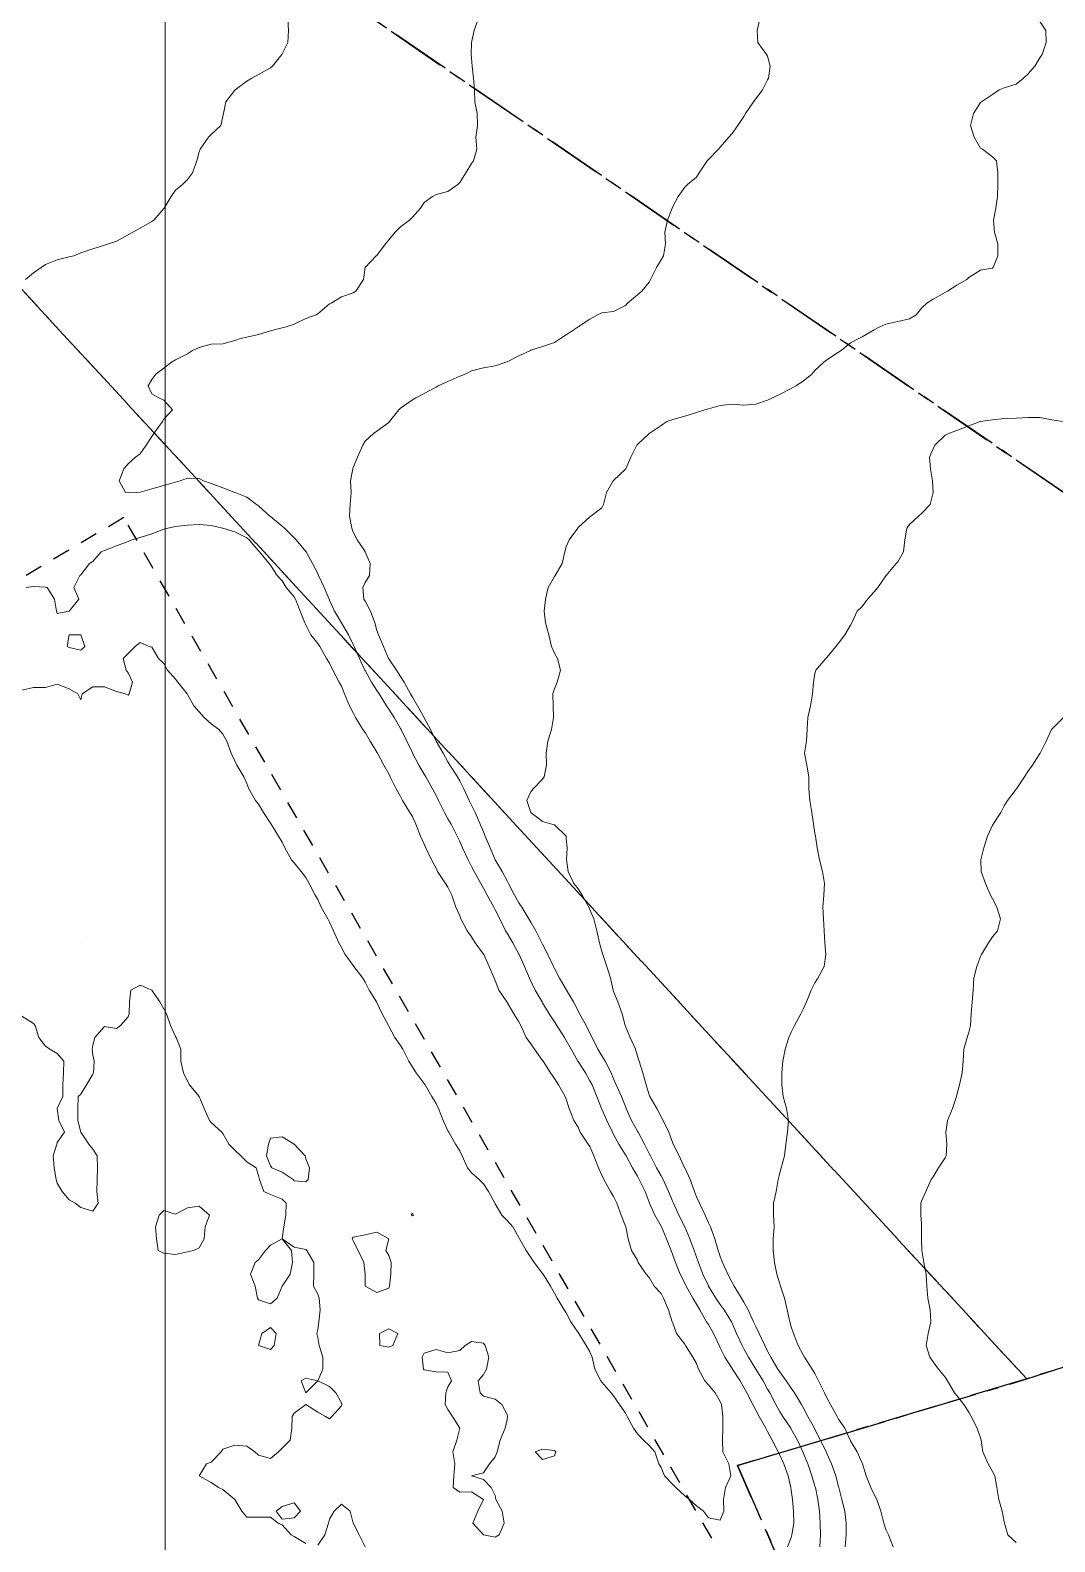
# Model space of a CAD drawing. Header units: centimetres. Extents: x 0 to 642158, y -847 to 649707.
# Drawn here: x 617461.1 to 617504.4, y 621303 to 621366.8 of the extents above; entities that cross this region are included whole.
import ezdxf

# ---------------------------------------------------------------- set-up
doc = ezdxf.new("R2010")
doc.units = ezdxf.units.CM
doc.header["$MEASUREMENT"] = 0
doc.linetypes.add('CENTERX2', pattern=[4, 2.5, -0.5, 0.5, -0.5])
doc.linetypes.add('JIS_02_0.7', pattern=[1.35, 0.75, -0.6])
for name, color, linetype, lineweight in [('MEV_grille', 254, 'Continuous', 9), ('WAL_parcellaire agricole', 7, 'JIS_02_0.7', 25), ('WAL_topographie 0.5', 253, 'Continuous', 20)]:
    doc.layers.add(name, color=color, linetype=linetype, lineweight=lineweight)
doc.layers.add('SPW_parcellaire cadastral', color=7, linetype='CENTERX2', lineweight=25, true_color=0xff0542)

# ---------------------------------------------------------------- blocks, each defined once
blk = doc.blocks.new('*U112')
at = {"layer": 'MEV_grille', "transparency": 33554687}
blk.add_lwpolyline([(0, 1825.476), (0, -1825.476)], dxfattribs=at)
blk = doc.blocks.new('*U113')
at = {"layer": 'MEV_grille', "color": 0, "linetype": 'ByBlock', "lineweight": -2, "transparency": 16777216}
blk.add_blockref('*U112', (2100, 0), dxfattribs=at)

msp = doc.modelspace()

# ---------------------------------------------------------------- linework, layer by layer
at = {"layer": 'SPW_parcellaire cadastral'}
for points in [[(617400.462, 621418.735), (617391.02, 621426.366), (617388.172, 621428.262), (617374.762, 621437.189), (617369.563, 621440.651), (617364.802, 621443.929), (617359.718, 621447.446), (617352.634, 621452.361), (617348.8, 621455.044), (617345.183, 621457.594), (617341.383, 621460.26), (617337.216, 621463.193), (617349.494, 621472.884), (617407.131, 621518.652), (617415.374, 621525.368), (617420.293, 621521.959), (617423.462, 621519.763), (617426.503, 621517.656), (617429.077, 621521.494), (617454.636, 621502.88), (617653.06, 621358.485), (617541.325, 621322.196), (617400.462, 621418.735)], [(617400.462, 621418.735), (617541.325, 621322.196), (617503.194, 621309.834), (617451.656, 621365.687), (617400.462, 621418.735)], [(617451.656, 621365.687), (617503.194, 621309.834), (617490.982, 621306.173), (617493.171, 621301.183), (617448.942, 621281.775), (617445.161, 621286.519), (617442.033, 621290.439), (617439.344, 621293.818), (617404.402, 621337.638), (617451.656, 621365.687)], [(617541.325, 621322.196), (617653.06, 621358.485), (617500.634, 621286.546), (617480.305, 621276.783), (617455.289, 621264.671), (617450.637, 621277.924), (617448.942, 621281.775), (617493.171, 621301.183), (617490.982, 621306.173), (617503.194, 621309.834), (617541.325, 621322.196)]]:
    msp.add_lwpolyline(points, dxfattribs=at)
at = {"layer": 'WAL_parcellaire agricole'}
msp.add_lwpolyline([(617672.807, 621373.966), (617621.685, 621350.585), (617481.818, 621292.611), (617467.695, 621283.943), (617462.445, 621283.067), (617459.945, 621280.192), (617452.696, 621276.191), (617454.02, 621281.341), (617490.567, 621301.945), (617465.062, 621346.192), (617437.564, 621329.939), (617424.066, 621321.687), (617416.064, 621335.186), (617430.563, 621342.188), (617426.062, 621350.687), (617423.146, 621349.103), (617385.805, 621409.599)], dxfattribs=at)
at = {"layer": 'WAL_topographie 0.5'}
for points in [[(617471.984, 621367.25), (617472.018, 621366.75), (617471.989, 621366.25), (617471.75, 621365.772), (617471.734, 621365.75), (617471.335, 621365.25), (617471.25, 621365.175), (617470.75, 621364.899), (617470.475, 621364.75), (617470.25, 621364.621), (617469.769, 621364.25), (617469.75, 621364.231), (617469.368, 621363.75), (617469.274, 621363.25), (617469.25, 621363.125), (617469.153, 621362.75), (617468.75, 621362.371), (617468.642, 621362.25), (617468.288, 621361.75), (617468.25, 621361.635), (617468.141, 621361.25), (617467.955, 621360.75), (617467.75, 621360.464), (617467.536, 621360.25), (617467.25, 621360.021), (617467.064, 621359.75), (617466.761, 621359.25), (617466.75, 621359.236), (617466.323, 621358.75), (617466.25, 621358.692), (617465.75, 621358.414), (617465.438, 621358.25), (617465.25, 621358.128), (617464.75, 621357.863), (617464.417, 621357.75), (617464.25, 621357.695), (617463.75, 621357.541), (617463.25, 621357.366), (617462.955, 621357.25), (617462.75, 621357.196), (617462.25, 621357.071), (617461.75, 621356.881), (617461.568, 621356.75), (617461.25, 621356.52), (617460.906, 621356.25)], [(617480.021, 621367.25), (617479.853, 621366.75), (617479.75, 621366.25), (617479.75, 621366.249), (617479.738, 621365.75), (617479.75, 621365.583), (617479.774, 621365.25), (617479.837, 621364.75), (617479.872, 621364.25), (617479.893, 621363.75), (617479.987, 621363.25), (617479.993, 621362.75), (617479.926, 621362.25), (617479.97, 621361.75), (617479.833, 621361.25), (617479.75, 621361.141), (617479.513, 621360.75), (617479.25, 621360.333), (617479.163, 621360.25), (617478.75, 621359.953), (617478.25, 621359.836), (617478.092, 621359.75), (617477.75, 621359.49), (617477.596, 621359.25), (617477.25, 621358.875), (617477.125, 621358.75), (617476.75, 621358.474), (617476.516, 621358.25), (617476.25, 621357.921), (617476.109, 621357.75), (617475.75, 621357.265), (617475.726, 621357.25), (617475.25, 621356.75), (617475.25, 621356.75), (617475.19, 621356.25), (617474.859, 621355.75), (617474.75, 621355.676), (617474.25, 621355.516), (617473.825, 621355.25), (617473.75, 621355.213), (617473.25, 621354.794), (617473.185, 621354.75), (617472.75, 621354.596), (617472.25, 621354.366), (617471.923, 621354.25), (617471.75, 621354.208), (617471.25, 621354.082), (617470.75, 621353.919), (617470.25, 621353.806), (617469.988, 621353.75), (617469.75, 621353.675), (617469.25, 621353.529), (617468.75, 621353.51), (617468.25, 621353.375), (617467.968, 621353.25), (617467.75, 621353.106), (617467.25, 621352.857), (617467.074, 621352.75), (617466.75, 621352.505), (617466.412, 621352.25), (617466.25, 621352.028), (617466.087, 621351.75), (617466.25, 621351.424), (617466.536, 621351.25), (617466.75, 621351.146), (617467.121, 621350.75), (617466.75, 621350.354), (617466.696, 621350.25), (617466.333, 621349.75), (617466.25, 621349.617), (617466.011, 621349.25), (617465.75, 621348.89), (617465.556, 621348.75), (617465.25, 621348.461), (617465.055, 621348.25), (617464.868, 621347.75), (617465.139, 621347.25), (617465.25, 621347.235), (617465.583, 621347.25), (617465.75, 621347.261), (617466.25, 621347.409), (617466.75, 621347.545), (617467.25, 621347.692), (617467.436, 621347.75), (617467.75, 621347.863), (617468.25, 621347.839), (617468.42, 621347.75), (617468.75, 621347.639), (617469.25, 621347.444), (617469.75, 621347.256), (617469.762, 621347.25), (617470.25, 621347.062), (617470.666, 621346.75), (617470.75, 621346.691), (617471.233, 621346.25), (617471.25, 621346.236), (617471.75, 621345.836), (617471.844, 621345.75), (617472.25, 621345.344), (617472.34, 621345.25), (617472.75, 621344.764), (617472.76, 621344.75), (617473.03, 621344.25), (617473.25, 621343.831), (617473.289, 621343.75), (617473.524, 621343.25), (617473.731, 621342.75), (617473.75, 621342.709), (617473.966, 621342.25), (617474.25, 621341.758), (617474.255, 621341.75), (617474.555, 621341.25), (617474.75, 621340.836), (617474.786, 621340.75), (617475.009, 621340.25), (617475.244, 621339.75), (617475.25, 621339.739), (617475.528, 621339.25), (617475.75, 621338.894), (617475.844, 621338.75), (617476.152, 621338.25), (617476.25, 621338.105), (617476.474, 621337.75), (617476.75, 621337.288), (617476.77, 621337.25), (617477.017, 621336.75), (617477.25, 621336.263), (617477.256, 621336.25), (617477.524, 621335.75), (617477.75, 621335.37), (617477.822, 621335.25), (617478.102, 621334.75), (617478.25, 621334.46), (617478.354, 621334.25), (617478.602, 621333.75), (617478.75, 621333.482), (617478.882, 621333.25), (617479.141, 621332.75), (617479.25, 621332.519), (617479.367, 621332.25), (617479.602, 621331.75), (617479.75, 621331.472), (617479.865, 621331.25), (617480.145, 621330.75), (617480.25, 621330.555), (617480.41, 621330.25), (617480.694, 621329.75), (617480.75, 621329.641), (617480.946, 621329.25), (617481.187, 621328.75), (617481.25, 621328.649), (617481.488, 621328.25), (617481.75, 621327.759), (617481.755, 621327.75), (617481.981, 621327.25), (617482.189, 621326.75), (617482.25, 621326.627), (617482.43, 621326.25), (617482.725, 621325.75), (617482.75, 621325.708), (617483.03, 621325.25), (617483.25, 621324.908), (617483.347, 621324.75), (617483.675, 621324.25), (617483.75, 621324.127), (617483.953, 621323.75), (617484.242, 621323.25), (617484.25, 621323.238), (617484.555, 621322.75), (617484.75, 621322.413), (617484.836, 621322.25), (617485.045, 621321.75), (617485.24, 621321.25), (617485.25, 621321.228), (617485.46, 621320.75), (617485.7, 621320.25), (617485.75, 621320.154), (617485.969, 621319.75), (617486.25, 621319.295), (617486.276, 621319.25), (617486.545, 621318.75), (617486.75, 621318.4), (617486.829, 621318.25), (617487.076, 621317.75), (617487.25, 621317.293), (617487.266, 621317.25), (617487.494, 621316.75), (617487.75, 621316.283), (617487.767, 621316.25), (617487.98, 621315.75), (617488.172, 621315.25), (617488.25, 621315.055), (617488.365, 621314.75), (617488.561, 621314.25), (617488.75, 621313.875), (617488.81, 621313.75), (617489.099, 621313.25), (617489.25, 621312.993), (617489.392, 621312.75), (617489.674, 621312.25), (617489.75, 621312.128), (617489.963, 621311.75), (617490.2, 621311.25), (617490.25, 621311.144), (617490.444, 621310.75), (617490.75, 621310.272), (617490.764, 621310.25), (617491.089, 621309.75), (617491.25, 621309.476), (617491.374, 621309.25), (617491.624, 621308.75), (617491.75, 621308.514), (617491.89, 621308.25), (617492.174, 621307.75), (617492.25, 621307.614), (617492.448, 621307.25), (617492.693, 621306.75), (617492.75, 621306.644), (617492.931, 621306.25), (617493.121, 621305.75), (617493.235, 621305.25), (617493.25, 621305.141), (617493.3, 621304.75), (617493.344, 621304.25), (617493.36, 621303.75), (617493.281, 621303.25), (617493.25, 621303.144), (617493.097, 621302.75)], [(617491.921, 621367.25), (617491.81, 621366.75), (617491.845, 621366.25), (617492.208, 621365.75), (617492.25, 621365.667), (617492.364, 621365.25), (617492.291, 621364.75), (617492.25, 621364.67), (617492.036, 621364.25), (617491.75, 621363.872), (617491.656, 621363.75), (617491.319, 621363.25), (617491.25, 621363.125), (617490.994, 621362.75), (617490.75, 621362.405), (617490.621, 621362.25), (617490.25, 621361.831), (617490.179, 621361.75), (617489.75, 621361.309), (617489.704, 621361.25), (617489.356, 621360.75), (617489.25, 621360.566), (617488.875, 621360.25), (617488.75, 621360.139), (617488.481, 621359.75), (617488.25, 621359.321), (617488.223, 621359.25), (617488.03, 621358.75), (617487.917, 621358.25), (617487.941, 621357.75), (617487.859, 621357.25), (617487.75, 621357.071), (617487.566, 621356.75), (617487.313, 621356.25), (617487.25, 621356.135), (617486.938, 621355.75), (617486.75, 621355.597), (617486.34, 621355.25), (617486.25, 621355.154), (617485.75, 621354.888), (617485.25, 621354.833), (617485.073, 621354.75), (617484.75, 621354.568), (617484.25, 621354.25), (617484.25, 621354.25), (617483.75, 621353.908), (617483.511, 621353.75), (617483.25, 621353.591), (617482.75, 621353.422), (617482.25, 621353.258), (617482.234, 621353.25), (617481.75, 621353.018), (617481.25, 621352.77), (617481.2, 621352.75), (617480.75, 621352.596), (617480.25, 621352.511), (617479.75, 621352.387), (617479.472, 621352.25), (617479.25, 621352.16), (617478.75, 621351.933), (617478.339, 621351.75), (617478.25, 621351.705), (617477.75, 621351.436), (617477.392, 621351.25), (617477.25, 621351.166), (617476.75, 621350.816), (617476.681, 621350.75), (617476.285, 621350.25), (617476.25, 621350.204), (617475.75, 621349.842), (617475.609, 621349.75), (617475.25, 621349.424), (617475.155, 621349.25), (617474.936, 621348.75), (617474.75, 621348.302), (617474.73, 621348.25), (617474.638, 621347.75), (617474.658, 621347.25), (617474.626, 621346.75), (617474.599, 621346.25), (617474.692, 621345.75), (617474.75, 621345.576), (617474.913, 621345.25), (617475.25, 621344.766), (617475.256, 621344.75), (617475.466, 621344.25), (617475.44, 621343.75), (617475.25, 621343.456), (617475.159, 621343.25), (617475.201, 621342.75), (617475.25, 621342.664), (617475.478, 621342.25), (617475.661, 621341.75), (617475.75, 621341.424), (617475.824, 621341.25), (617476.035, 621340.75), (617476.239, 621340.25), (617476.25, 621340.232), (617476.576, 621339.75), (617476.75, 621339.489), (617476.907, 621339.25), (617477.176, 621338.75), (617477.25, 621338.62), (617477.47, 621338.25), (617477.744, 621337.75), (617477.75, 621337.738), (617478.017, 621337.25), (617478.25, 621336.754), (617478.252, 621336.75), (617478.543, 621336.25), (617478.75, 621335.886), (617478.831, 621335.75), (617479.161, 621335.25), (617479.25, 621335.083), (617479.416, 621334.75), (617479.648, 621334.25), (617479.75, 621334.06), (617479.9, 621333.75), (617480.116, 621333.25), (617480.25, 621332.923), (617480.328, 621332.75), (617480.537, 621332.25), (617480.747, 621331.75), (617480.75, 621331.745), (617481.047, 621331.25), (617481.25, 621330.859), (617481.305, 621330.75), (617481.565, 621330.25), (617481.75, 621329.937), (617481.868, 621329.75), (617482.166, 621329.25), (617482.25, 621329.109), (617482.465, 621328.75), (617482.719, 621328.25), (617482.75, 621328.188), (617482.973, 621327.75), (617483.207, 621327.25), (617483.25, 621327.155), (617483.462, 621326.75), (617483.75, 621326.267), (617483.761, 621326.25), (617484.054, 621325.75), (617484.25, 621325.371), (617484.309, 621325.25), (617484.584, 621324.75), (617484.75, 621324.43), (617484.837, 621324.25), (617485.083, 621323.75), (617485.25, 621323.48), (617485.388, 621323.25), (617485.64, 621322.75), (617485.75, 621322.5), (617485.858, 621322.25), (617486.078, 621321.75), (617486.25, 621321.331), (617486.284, 621321.25), (617486.506, 621320.75), (617486.75, 621320.3), (617486.78, 621320.25), (617487.055, 621319.75), (617487.25, 621319.353), (617487.301, 621319.25), (617487.561, 621318.75), (617487.75, 621318.405), (617487.839, 621318.25), (617488.073, 621317.75), (617488.25, 621317.308), (617488.273, 621317.25), (617488.507, 621316.75), (617488.75, 621316.257), (617488.754, 621316.25), (617488.97, 621315.75), (617489.15, 621315.25), (617489.25, 621314.968), (617489.327, 621314.75), (617489.521, 621314.25), (617489.75, 621313.77), (617489.76, 621313.75), (617490.068, 621313.25), (617490.25, 621312.982), (617490.42, 621312.75), (617490.722, 621312.25), (617490.75, 621312.191), (617490.943, 621311.75), (617491.172, 621311.25), (617491.25, 621311.11), (617491.445, 621310.75), (617491.75, 621310.25), (617491.75, 621310.25), (617492.06, 621309.75), (617492.25, 621309.409), (617492.343, 621309.25), (617492.593, 621308.75), (617492.75, 621308.478), (617492.891, 621308.25), (617493.232, 621307.75), (617493.25, 621307.718), (617493.511, 621307.25), (617493.736, 621306.75), (617493.75, 621306.719), (617493.949, 621306.25), (617494.121, 621305.75), (617494.25, 621305.313), (617494.269, 621305.25), (617494.379, 621304.75), (617494.44, 621304.25), (617494.479, 621303.75), (617494.484, 621303.25), (617494.458, 621302.75)], [(617503.75, 621367.139), (617504, 621366.75), (617504.013, 621366.25), (617503.842, 621365.75), (617503.75, 621365.607), (617503.539, 621365.25), (617503.25, 621364.907), (617503.057, 621364.75), (617502.75, 621364.485), (617502.25, 621364.331), (617502.036, 621364.25), (617501.75, 621364.06), (617501.286, 621363.75), (617501.25, 621363.717), (617500.952, 621363.25), (617500.818, 621362.75), (617500.977, 621362.25), (617501.25, 621361.788), (617501.333, 621361.75), (617501.75, 621361.417), (617501.917, 621361.25), (617501.972, 621360.75), (617501.969, 621360.25), (617501.967, 621359.75), (617501.895, 621359.25), (617501.792, 621358.75), (617501.833, 621358.25), (617501.97, 621357.75), (617501.97, 621357.25), (617501.777, 621356.75), (617501.75, 621356.717), (617501.25, 621356.643), (617500.75, 621356.324), (617500.67, 621356.25), (617500.25, 621356), (617499.846, 621355.75), (617499.75, 621355.693), (617499.25, 621355.421), (617498.979, 621355.25), (617498.75, 621355.03), (617498.531, 621354.75), (617498.25, 621354.589), (617497.75, 621354.474), (617497.25, 621354.36), (617496.988, 621354.25), (617496.75, 621354.118), (617496.25, 621353.83), (617496.102, 621353.75), (617495.75, 621353.574), (617495.352, 621353.25), (617495.25, 621353.176), (617494.75, 621352.852), (617494.633, 621352.75), (617494.25, 621352.41), (617494.115, 621352.25), (617493.75, 621351.947), (617493.444, 621351.75), (617493.25, 621351.646), (617492.75, 621351.385), (617492.463, 621351.25), (617492.25, 621351.157), (617491.75, 621350.986), (617491.25, 621350.947), (617490.75, 621350.984), (617490.25, 621350.927), (617489.75, 621350.792), (617489.607, 621350.75), (617489.25, 621350.635), (617488.75, 621350.48), (617488.25, 621350.342), (617487.994, 621350.25), (617487.75, 621350.083), (617487.25, 621349.75), (617487.25, 621349.75), (617486.75, 621349.279), (617486.725, 621349.25), (617486.469, 621348.75), (617486.261, 621348.25), (617486.25, 621348.235), (617485.75, 621347.767), (617485.736, 621347.75), (617485.453, 621347.25), (617485.319, 621346.75), (617485.25, 621346.603), (617484.788, 621346.25), (617484.75, 621346.228), (617484.25, 621345.773), (617484.233, 621345.75), (617483.868, 621345.25), (617483.75, 621344.964), (617483.691, 621344.75), (617483.576, 621344.25), (617483.279, 621343.75), (617483.25, 621343.702), (617482.986, 621343.25), (617482.875, 621342.75), (617482.811, 621342.25), (617482.875, 621341.75), (617483.006, 621341.25), (617483.125, 621340.75), (617483.25, 621340.475), (617483.375, 621340.25), (617483.506, 621339.75), (617483.36, 621339.25), (617483.25, 621338.969), (617483.186, 621338.75), (617483.198, 621338.25), (617483.215, 621337.75), (617483.121, 621337.25), (617482.971, 621336.75), (617482.893, 621336.25), (617482.913, 621335.75), (617482.82, 621335.25), (617482.75, 621335.146), (617482.354, 621334.75), (617482.25, 621334.614), (617482.083, 621334.25), (617482.25, 621333.75), (617482.25, 621333.75), (617482.75, 621333.366), (617483.135, 621333.25), (617483.25, 621333.218), (617483.739, 621332.75), (617483.75, 621332.65), (617483.78, 621332.25), (617483.764, 621331.75), (617483.824, 621331.25), (617484.064, 621330.75), (617484.25, 621330.518), (617484.422, 621330.25), (617484.7, 621329.75), (617484.75, 621329.644), (617484.917, 621329.25), (617485.036, 621328.75), (617485.157, 621328.25), (617485.25, 621327.882), (617485.289, 621327.75), (617485.465, 621327.25), (617485.61, 621326.75), (617485.732, 621326.25), (617485.75, 621326.189), (617485.927, 621325.75), (617486.114, 621325.25), (617486.239, 621324.75), (617486.25, 621324.707), (617486.45, 621324.25), (617486.667, 621323.75), (617486.75, 621323.464), (617486.827, 621323.25), (617486.984, 621322.75), (617487.118, 621322.25), (617487.25, 621321.821), (617487.284, 621321.75), (617487.575, 621321.25), (617487.75, 621320.905), (617487.838, 621320.75), (617488.076, 621320.25), (617488.25, 621319.789), (617488.268, 621319.75), (617488.518, 621319.25), (617488.748, 621318.75), (617488.75, 621318.746), (617488.984, 621318.25), (617489.168, 621317.75), (617489.25, 621317.522), (617489.375, 621317.25), (617489.609, 621316.75), (617489.75, 621316.43), (617489.837, 621316.25), (617490.023, 621315.75), (617490.168, 621315.25), (617490.25, 621315.004), (617490.344, 621314.75), (617490.568, 621314.25), (617490.75, 621313.91), (617490.841, 621313.75), (617491.153, 621313.25), (617491.25, 621313.081), (617491.428, 621312.75), (617491.658, 621312.25), (617491.75, 621312.041), (617491.895, 621311.75), (617492.13, 621311.25), (617492.25, 621311.013), (617492.387, 621310.75), (617492.684, 621310.25), (617492.75, 621310.15), (617493.043, 621309.75), (617493.25, 621309.439), (617493.385, 621309.25), (617493.683, 621308.75), (617493.75, 621308.632), (617493.953, 621308.25), (617494.226, 621307.75), (617494.25, 621307.702), (617494.488, 621307.25), (617494.723, 621306.75), (617494.75, 621306.69), (617494.956, 621306.25), (617495.128, 621305.75), (617495.25, 621305.279), (617495.258, 621305.25), (617495.389, 621304.75), (617495.509, 621304.25), (617495.573, 621303.75), (617495.567, 621303.25), (617495.532, 621302.75)], [(617504.702, 621350.25), (617504.25, 621350.327), (617503.75, 621350.414), (617503.25, 621350.415), (617502.75, 621350.396), (617502.25, 621350.377), (617501.75, 621350.328), (617501.25, 621350.256), (617501.227, 621350.25), (617500.75, 621350.063), (617500.25, 621349.871), (617499.886, 621349.75), (617499.75, 621349.68), (617499.309, 621349.25), (617499.25, 621349.103), (617499.096, 621348.75), (617499.137, 621348.25), (617499.222, 621347.75), (617499.25, 621347.25), (617499.25, 621347.25), (617499.25, 621347.25), (617499.114, 621346.75), (617498.75, 621346.363), (617498.629, 621346.25), (617498.25, 621345.906), (617498.139, 621345.75), (617498.054, 621345.25), (617497.995, 621344.75), (617497.75, 621344.331), (617497.681, 621344.25), (617497.261, 621343.75), (617497.25, 621343.735), (617496.902, 621343.25), (617496.75, 621343.056), (617496.475, 621342.75), (617496.25, 621342.44), (617496.03, 621342.25), (617495.807, 621341.75), (617495.75, 621341.655), (617495.52, 621341.25), (617495.25, 621340.893), (617495.139, 621340.75), (617494.75, 621340.283), (617494.718, 621340.25), (617494.285, 621339.75), (617494.25, 621339.607), (617494.184, 621339.25), (617494.147, 621338.75), (617494.059, 621338.25), (617493.958, 621337.75), (617493.929, 621337.25), (617493.896, 621336.75), (617493.804, 621336.25), (617493.904, 621335.75), (617493.987, 621335.25), (617493.994, 621334.75), (617494.04, 621334.25), (617494.114, 621333.75), (617494.195, 621333.25), (617494.25, 621332.875), (617494.268, 621332.75), (617494.352, 621332.25), (617494.442, 621331.75), (617494.564, 621331.25), (617494.652, 621330.75), (617494.628, 621330.25), (617494.586, 621329.75), (617494.607, 621329.25), (617494.642, 621328.75), (617494.667, 621328.25), (617494.712, 621327.75), (617494.648, 621327.25), (617494.377, 621326.75), (617494.25, 621326.559), (617494.086, 621326.25), (617493.888, 621325.75), (617493.75, 621325.442), (617493.659, 621325.25), (617493.39, 621324.75), (617493.25, 621324.474), (617493.148, 621324.25), (617493, 621323.75), (617492.902, 621323.25), (617492.849, 621322.75), (617492.857, 621322.25), (617492.906, 621321.75), (617493.045, 621321.25), (617493.138, 621320.75), (617493.086, 621320.25), (617493.021, 621319.75), (617492.967, 621319.25), (617492.827, 621318.75), (617492.75, 621318.472), (617492.697, 621318.25), (617492.62, 621317.75), (617492.508, 621317.25), (617492.503, 621316.75), (617492.535, 621316.25), (617492.485, 621315.75), (617492.485, 621315.25), (617492.545, 621314.75), (617492.639, 621314.25), (617492.75, 621313.891), (617492.799, 621313.75), (617492.963, 621313.25), (617493.072, 621312.75), (617493.192, 621312.25), (617493.25, 621312.033), (617493.348, 621311.75), (617493.54, 621311.25), (617493.75, 621310.854), (617493.817, 621310.75), (617494.141, 621310.25), (617494.25, 621310.06), (617494.405, 621309.75), (617494.654, 621309.25), (617494.75, 621309.036), (617494.904, 621308.75), (617495.189, 621308.25), (617495.25, 621308.142), (617495.514, 621307.75), (617495.736, 621307.25), (617495.75, 621307.223), (617496.038, 621306.75), (617496.25, 621306.272), (617496.261, 621306.25), (617496.421, 621305.75), (617496.613, 621305.25), (617496.75, 621304.959), (617496.867, 621304.75), (617497.035, 621304.25), (617497.162, 621303.75), (617497.25, 621303.472), (617497.354, 621303.25), (617497.562, 621302.75)], [(617460.942, 621343.25), (617461.25, 621343.283), (617461.75, 621343.262), (617461.817, 621343.25), (617462.131, 621342.75), (617462.212, 621342.25), (617462.25, 621342.15), (617462.749, 621342.25), (617462.75, 621342.25), (617463.167, 621342.75), (617462.95, 621343.25), (617463.204, 621343.75), (617463.25, 621343.777), (617463.615, 621344.25), (617463.75, 621344.347), (617464.105, 621344.75), (617464.25, 621344.811), (617464.75, 621345.003), (617465.25, 621345.189), (617465.395, 621345.25), (617465.75, 621345.348), (617466.25, 621345.51), (617466.75, 621345.701), (617466.917, 621345.75), (617467.25, 621345.815), (617467.75, 621345.869), (617468.25, 621345.908), (617468.75, 621345.861), (617469.23, 621345.75), (617469.25, 621345.743), (617469.75, 621345.594), (617470.25, 621345.339), (617470.361, 621345.25), (617470.75, 621344.791), (617470.791, 621344.75), (617471.197, 621344.25), (617471.25, 621344.189), (617471.54, 621343.75), (617471.75, 621343.527), (617471.922, 621343.25), (617472.25, 621342.848), (617472.306, 621342.75), (617472.508, 621342.25), (617472.701, 621341.75), (617472.75, 621341.673), (617472.962, 621341.25), (617473.25, 621340.881), (617473.34, 621340.75), (617473.621, 621340.25), (617473.75, 621340.043), (617473.895, 621339.75), (617474.162, 621339.25), (617474.25, 621339.08), (617474.377, 621338.75), (617474.588, 621338.25), (617474.75, 621337.949), (617474.848, 621337.75), (617475.156, 621337.25), (617475.25, 621337.124), (617475.467, 621336.75), (617475.75, 621336.287), (617475.771, 621336.25), (617476.045, 621335.75), (617476.25, 621335.379), (617476.315, 621335.25), (617476.56, 621334.75), (617476.75, 621334.418), (617476.836, 621334.25), (617477.148, 621333.75), (617477.25, 621333.57), (617477.393, 621333.25), (617477.59, 621332.75), (617477.75, 621332.41), (617477.821, 621332.25), (617478.051, 621331.75), (617478.25, 621331.397), (617478.316, 621331.25), (617478.641, 621330.75), (617478.75, 621330.591), (617478.915, 621330.25), (617479.091, 621329.75), (617479.25, 621329.379), (617479.298, 621329.25), (617479.557, 621328.75), (617479.75, 621328.502), (617479.897, 621328.25), (617480.25, 621327.765), (617480.26, 621327.75), (617480.492, 621327.25), (617480.707, 621326.75), (617480.75, 621326.655), (617480.907, 621326.25), (617481.232, 621325.75), (617481.25, 621325.727), (617481.532, 621325.25), (617481.75, 621324.907), (617481.826, 621324.75), (617482.057, 621324.25), (617482.25, 621323.985), (617482.413, 621323.75), (617482.75, 621323.283), (617482.77, 621323.25), (617483.077, 621322.75), (617483.25, 621322.511), (617483.426, 621322.25), (617483.705, 621321.75), (617483.75, 621321.65), (617483.87, 621321.25), (617484.063, 621320.75), (617484.25, 621320.455), (617484.342, 621320.25), (617484.68, 621319.75), (617484.75, 621319.639), (617484.907, 621319.25), (617485.103, 621318.75), (617485.25, 621318.44), (617485.335, 621318.25), (617485.623, 621317.75), (617485.75, 621317.541), (617485.88, 621317.25), (617486.067, 621316.75), (617486.25, 621316.278), (617486.259, 621316.25), (617486.364, 621315.75), (617486.5, 621315.25), (617486.75, 621314.85), (617486.792, 621314.75), (617487.124, 621314.25), (617487.25, 621314.113), (617487.459, 621313.75), (617487.75, 621313.435), (617487.862, 621313.25), (617488.063, 621312.75), (617488.217, 621312.25), (617488.25, 621312.185), (617488.41, 621311.75), (617488.75, 621311.295), (617488.781, 621311.25), (617489.1, 621310.75), (617489.25, 621310.48), (617489.333, 621310.25), (617489.602, 621309.75), (617489.75, 621309.588), (617490.033, 621309.25), (617490.25, 621308.885), (617490.307, 621308.75), (617490.357, 621308.25), (617490.366, 621307.75), (617490.344, 621307.25), (617490.361, 621306.75), (617490.611, 621306.25), (617490.697, 621305.75), (617490.467, 621305.25), (617490.389, 621304.75), (617490.405, 621304.25)], [(617463.25, 621340.6), (617463.417, 621340.75), (617463.25, 621341.25), (617462.75, 621341.249), (617462.667, 621340.75), (617462.75, 621340.704), (617463.25, 621340.6)], [(617490.405, 621304.25), (617490.25, 621303.868), (617489.75, 621303.977), (617489.55, 621304.25), (617489.25, 621304.471), (617488.952, 621304.75), (617488.75, 621304.901), (617488.371, 621305.25), (617488.25, 621305.373), (617487.899, 621305.75), (617487.75, 621306.094), (617487.664, 621306.25), (617487.484, 621306.75), (617487.25, 621307.028), (617487.015, 621307.25), (617486.75, 621307.515), (617486.586, 621307.75), (617486.317, 621308.25), (617486.25, 621308.387), (617486.003, 621308.75), (617485.75, 621309.123), (617485.638, 621309.25), (617485.25, 621309.7), (617485.215, 621309.75), (617484.959, 621310.25), (617484.837, 621310.75), (617484.75, 621310.971), (617484.583, 621311.25), (617484.273, 621311.75), (617484.25, 621311.794), (617483.944, 621312.25), (617483.75, 621312.625), (617483.654, 621312.75), (617483.364, 621313.25), (617483.25, 621313.454), (617483.079, 621313.75), (617482.773, 621314.25), (617482.75, 621314.28), (617482.388, 621314.75), (617482.25, 621314.961), (617482.051, 621315.25), (617481.773, 621315.75), (617481.75, 621315.804), (617481.496, 621316.25), (617481.25, 621316.517), (617481.024, 621316.75), (617480.75, 621317.222), (617480.731, 621317.25), (617480.461, 621317.75), (617480.25, 621318.071), (617480.071, 621318.25), (617479.75, 621318.531), (617479.581, 621318.75), (617479.351, 621319.25), (617479.25, 621319.464), (617479.071, 621319.75), (617478.782, 621320.25), (617478.75, 621320.314), (617478.543, 621320.75), (617478.349, 621321.25), (617478.25, 621321.456), (617478.074, 621321.75), (617477.785, 621322.25), (617477.75, 621322.302), (617477.403, 621322.75), (617477.25, 621323), (617477.097, 621323.25), (617476.848, 621323.75), (617476.75, 621323.914), (617476.513, 621324.25), (617476.25, 621324.727), (617476.237, 621324.75), (617475.977, 621325.25), (617475.75, 621325.718), (617475.73, 621325.75), (617475.424, 621326.25), (617475.25, 621326.576), (617475.151, 621326.75), (617474.775, 621327.25), (617474.75, 621327.285), (617474.41, 621327.75), (617474.25, 621328.048), (617474.141, 621328.25), (617473.914, 621328.75), (617473.75, 621329.114), (617473.674, 621329.25), (617473.402, 621329.75), (617473.25, 621330.073), (617473.144, 621330.25), (617472.892, 621330.75), (617472.75, 621331), (617472.552, 621331.25), (617472.25, 621331.621), (617472.145, 621331.75), (617471.856, 621332.25), (617471.75, 621332.49), (617471.59, 621332.75), (617471.279, 621333.25), (617471.25, 621333.297), (617470.954, 621333.75), (617470.75, 621334.101), (617470.62, 621334.25), (617470.336, 621334.75), (617470.25, 621334.969), (617470.125, 621335.25), (617469.835, 621335.75), (617469.75, 621335.925), (617469.601, 621336.25), (617469.418, 621336.75), (617469.25, 621337.052), (617469.081, 621337.25), (617468.75, 621337.489), (617468.448, 621337.75), (617468.25, 621337.989), (617468.013, 621338.25), (617467.75, 621338.726), (617467.73, 621338.75), (617467.337, 621339.25), (617467.25, 621339.375), (617466.908, 621339.75), (617466.75, 621340.04), (617466.526, 621340.25), (617466.25, 621340.721), (617466.125, 621340.75), (617465.75, 621340.917), (617465.536, 621340.75), (617465.25, 621340.464), (617465.036, 621340.25), (617465.159, 621339.75), (617465.25, 621339.639), (617465.425, 621339.25), (617465.281, 621338.75), (617465.25, 621338.705), (617465.125, 621338.75), (617464.75, 621338.85), (617464.25, 621339.046), (617463.75, 621339.05), (617463.3, 621338.75), (617463.25, 621338.5), (617463.125, 621338.75), (617462.75, 621338.964), (617462.25, 621339.159), (617461.75, 621339.023), (617461.25, 621339.019), (617460.75, 621338.904)], [(617504.75, 621337.75), (617504.25, 621337.266), (617504.239, 621337.25), (617504.022, 621336.75), (617503.764, 621336.25), (617503.75, 621336.23), (617503.434, 621335.75), (617503.25, 621335.481), (617503.104, 621335.25), (617502.764, 621334.75), (617502.75, 621334.731), (617502.389, 621334.25), (617502.25, 621334.032), (617502.102, 621333.75), (617501.774, 621333.25), (617501.75, 621333.215), (617501.545, 621332.75), (617501.385, 621332.25), (617501.263, 621331.75), (617501.279, 621331.25), (617501.448, 621330.75), (617501.665, 621330.25), (617501.75, 621330.095), (617501.932, 621329.75), (617502.093, 621329.25), (617501.956, 621328.75), (617501.75, 621328.494), (617501.575, 621328.25), (617501.291, 621327.75), (617501.25, 621327.661), (617501.086, 621327.25), (617500.966, 621326.75), (617500.931, 621326.25), (617500.886, 621325.75), (617500.851, 621325.25), (617500.824, 621324.75), (617500.75, 621324.475), (617500.684, 621324.25), (617500.542, 621323.75), (617500.512, 621323.25), (617500.466, 621322.75), (617500.36, 621322.25), (617500.25, 621321.833), (617500.224, 621321.75), (617500.055, 621321.25), (617499.85, 621320.75), (617499.775, 621320.25), (617499.826, 621319.75), (617499.788, 621319.25), (617499.75, 621319.167), (617499.472, 621318.75), (617499.25, 621318.365), (617499.159, 621318.25), (617498.941, 621317.75), (617498.75, 621317.344), (617498.725, 621317.25), (617498.726, 621316.75), (617498.75, 621316.375), (617498.758, 621316.25), (617498.75, 621315.75), (617498.766, 621315.25), (617498.85, 621314.75), (617498.942, 621314.25), (617498.982, 621313.75), (617499.019, 621313.25), (617499.115, 621312.75), (617499.145, 621312.25), (617499.033, 621311.75), (617498.952, 621311.25), (617499.109, 621310.75), (617499.25, 621310.554), (617499.468, 621310.25), (617499.75, 621309.906), (617499.848, 621309.75), (617500.144, 621309.25), (617500.25, 621309.133), (617500.54, 621308.75), (617500.75, 621308.433), (617500.851, 621308.25), (617501.106, 621307.75), (617501.25, 621307.346), (617501.274, 621307.25), (617501.345, 621306.75), (617501.572, 621306.25), (617501.75, 621305.927), (617501.852, 621305.75), (617501.931, 621305.25), (617502.015, 621304.75), (617502.157, 621304.25), (617502.25, 621303.806), (617502.263, 621303.75), (617502.395, 621303.25), (617502.75, 621302.936)], [(617463.25, 621328.25), (617463.25, 621328.25), (617463.25, 621328.25), (617463.25, 621328.25), (617463.25, 621328.25)], [(617460.75, 621325.146), (617461.25, 621324.837), (617461.311, 621324.75), (617461.472, 621324.25), (617461.75, 621323.875), (617461.942, 621323.75), (617462.25, 621323.568), (617462.53, 621323.25), (617462.518, 621322.75), (617462.487, 621322.25), (617462.481, 621321.75), (617462.25, 621321.25), (617462.321, 621320.75), (617462.55, 621320.25), (617462.25, 621319.821), (617462.229, 621319.75), (617462.075, 621319.25), (617462.118, 621318.75), (617462.198, 621318.25), (617462.25, 621318.1), (617462.456, 621317.75), (617462.75, 621317.393), (617463, 621317.25), (617463.25, 621317.068), (617463.75, 621316.917), (617463.972, 621317.25), (617463.917, 621317.75), (617463.938, 621318.25), (617463.945, 621318.75), (617463.942, 621319.25), (617463.75, 621319.528), (617463.583, 621319.75), (617463.25, 621320.25), (617463.25, 621320.25), (617463.125, 621320.75), (617463.125, 621321.25), (617463.139, 621321.75), (617463.25, 621321.861), (617463.484, 621322.25), (617463.75, 621322.694), (617463.781, 621322.75), (617463.806, 621323.25), (617463.75, 621323.5), (617463.719, 621323.75), (617463.75, 621323.917), (617463.833, 621324.25), (617464.25, 621324.705), (617464.75, 621324.625), (617464.917, 621324.75), (617465.25, 621325.125), (617465.292, 621325.25), (617465.296, 621325.75), (617465.357, 621326.25), (617465.75, 621326.462), (617466.25, 621326.25), (617466.25, 621326.25), (617466.583, 621325.75), (617466.75, 621325.458), (617466.869, 621325.25), (617467.033, 621324.75), (617467.25, 621324.296), (617467.273, 621324.25), (617467.467, 621323.75), (617467.467, 621323.25), (617467.583, 621322.75), (617467.75, 621322.4), (617467.838, 621322.25), (617468.25, 621321.75), (617468.25, 621321.75), (617468.456, 621321.25), (617468.679, 621320.75), (617468.75, 621320.659), (617469.2, 621320.25), (617469.25, 621320.2), (617469.5, 621319.75), (617469.75, 621319.485), (617470, 621319.25), (617470.25, 621319), (617470.65, 621318.75), (617470.75, 621318.417), (617470.788, 621318.25), (617470.972, 621317.75), (617471.25, 621317.618), (617471.75, 621317.427), (617471.917, 621317.25), (617471.909, 621316.75), (617471.817, 621316.25), (617471.75, 621315.75), (617472.25, 621315.393), (617472.75, 621315.292), (617472.786, 621315.25), (617473.084, 621314.75), (617473.083, 621314.25), (617473.068, 621313.75), (617473.25, 621313.417), (617473.306, 621313.25), (617473.35, 621312.75), (617473.292, 621312.25), (617473.25, 621311.917), (617473.217, 621311.75), (617473.25, 621311.583), (617473.317, 621311.25), (617473.464, 621310.75), (617473.472, 621310.25), (617473.25, 621309.75), (617473.75, 621309.519), (617474.019, 621309.25), (617474.25, 621308.821), (617474.266, 621308.75), (617474.25, 621308.7), (617473.841, 621308.25), (617473.75, 621308.15), (617473.583, 621308.25), (617473.25, 621308.432), (617472.75, 621308.75), (617472.25, 621308.393), (617472.167, 621308.25), (617472.162, 621307.75), (617472.083, 621307.25), (617471.75, 621306.917), (617471.596, 621306.75), (617471.25, 621306.469), (617470.75, 621306.617), (617470.596, 621306.75), (617470.25, 621307), (617469.75, 621307.044), (617469.25, 621306.875), (617469.173, 621306.75), (617468.75, 621306.327), (617468.55, 621306.25), (617468.25, 621305.75), (617468.75, 621305.459), (617469.062, 621305.25), (617469.25, 621305.162), (617469.75, 621304.75), (617469.75, 621304.75), (617470.041, 621304.25), (617470.25, 621304), (617470.75, 621304), (617471.25, 621304), (617471.583, 621303.75), (617471.75, 621303.679), (617472.125, 621303.25), (617472.25, 621303.187), (617472.75, 621302.883)], [(617472.85, 621318.25), (617472.75, 621318.159), (617472.25, 621318.194), (617472.214, 621318.25), (617471.75, 621318.559), (617471.306, 621318.75), (617471.25, 621318.833), (617471.083, 621319.25), (617471.167, 621319.75), (617471.25, 621320), (617471.75, 621320.05), (617472.25, 621319.75), (617472.25, 621319.75), (617472.714, 621319.25), (617472.75, 621319.125), (617472.9, 621318.75), (617472.85, 621318.25)], [(617467.75, 621315.204), (617468, 621315.25), (617468.25, 621315.375), (617468.45, 621315.75), (617468.5, 621316.25), (617468.679, 621316.75), (617468.25, 621317.125), (617467.75, 621317.05), (617467.25, 621316.795), (617466.75, 621316.95), (617466.55, 621316.75), (617466.406, 621316.25), (617466.44, 621315.75), (617466.517, 621315.25), (617466.75, 621315.137), (617467.25, 621315.089), (617467.75, 621315.204)], [(617477.296, 621316.75), (617477.25, 621316.714), (617477.194, 621316.75), (617477.25, 621316.834), (617477.296, 621316.75)], [(617471.25, 621313), (617471.536, 621313.25), (617471.75, 621313.75), (617471.75, 621313.75), (617472.083, 621314.25), (617472.179, 621314.75), (617472.139, 621315.25), (617471.75, 621315.75), (617471.25, 621315.477), (617471.042, 621315.25), (617470.75, 621314.861), (617470.607, 621314.75), (617470.417, 621314.25), (617470.607, 621313.75), (617470.708, 621313.25), (617470.75, 621313.167), (617471.25, 621313)], [(617476.279, 621313.75), (617476.25, 621313.667), (617475.75, 621313.481), (617475.25, 621313.75), (617475.25, 621313.75), (617475.25, 621314.25), (617475.197, 621314.75), (617474.958, 621315.25), (617474.75, 621315.667), (617474.708, 621315.75), (617474.75, 621315.813), (617475.25, 621315.917), (617475.75, 621316.036), (617476.25, 621315.751), (617476.25, 621315.75), (617476.25, 621315.75), (617476.125, 621315.25), (617476.25, 621315.05), (617476.35, 621314.75), (617476.333, 621314.25), (617476.279, 621313.75)], [(617471.25, 621311.083), (617471.417, 621311.25), (617471.5, 621311.75), (617471.25, 621312), (617470.893, 621311.75), (617470.75, 621311.25), (617471.25, 621311.083)], [(617476.417, 621311.25), (617476.25, 621311.171), (617475.875, 621311.25), (617475.861, 621311.75), (617476.25, 621311.945), (617476.639, 621311.75), (617476.417, 621311.25)], [(617480.917, 621303.25), (617480.75, 621303.15), (617480.25, 621303.25), (617480.25, 621303.25), (617479.803, 621303.75), (617480.019, 621304.25), (617480.25, 621304.75), (617479.75, 621305.062), (617479.25, 621305.058), (617478.972, 621305.25), (617479, 621305.75), (617479.036, 621306.25), (617478.964, 621306.75), (617479.125, 621307.25), (617479.25, 621307.75), (617478.945, 621308.25), (617478.75, 621308.542), (617478.636, 621308.75), (617478.656, 621309.25), (617478.75, 621309.5), (617478.9, 621309.75), (617478.75, 621310.125), (617478.25, 621310.139), (617477.75, 621310.217), (617477.719, 621310.25), (617477.659, 621310.75), (617477.75, 621310.917), (617478.25, 621311.083), (617478.75, 621310.942), (617479.25, 621311.036), (617479.481, 621311.25), (617479.75, 621311.409), (617480.25, 621311.345), (617480.317, 621311.25), (617480.479, 621310.75), (617480.375, 621310.25), (617480.25, 621310.028), (617480.023, 621309.75), (617480.107, 621309.25), (617480.25, 621309.107), (617480.75, 621308.981), (617481.023, 621308.75), (617481.25, 621308.333), (617481.272, 621308.25), (617481.25, 621308.125), (617481.171, 621307.75), (617480.962, 621307.25), (617480.827, 621306.75), (617480.75, 621306.55), (617480.5, 621306.25), (617480.25, 621305.875), (617479.75, 621305.75), (617480.25, 621305.583), (617480.583, 621305.25), (617480.75, 621304.917), (617480.779, 621304.75), (617481.036, 621304.25), (617481.125, 621303.75), (617480.917, 621303.25)], [(617472.75, 621309.25), (617473.25, 621309.75), (617472.75, 621309.861), (617472.55, 621309.75), (617472.75, 621309.25)], [(617483.306, 621306.75), (617483.25, 621306.583), (617482.75, 621306.437), (617482.438, 621306.75), (617482.75, 621306.875), (617483.25, 621306.806), (617483.306, 621306.75)], [(617472.528, 621304.25), (617472.25, 621303.972), (617471.75, 621303.917), (617471.5, 621304.25), (617471.75, 621304.45), (617472.25, 621304.607), (617472.528, 621304.25)], [(617473.25, 621302.822), (617473.55, 621303.25), (617473.704, 621303.75), (617473.75, 621303.917), (617473.95, 621304.25), (617474.25, 621304.55), (617474.625, 621304.25), (617474.75, 621303.751), (617474.75, 621303.75), (617475, 621303.25), (617475.25, 621302.75)]]:
    msp.add_lwpolyline(points, dxfattribs=at)

# ---------------------------------------------------------------- block references
at = {"layer": 'MEV_grille', "transparency": 33554687}
msp.add_blockref('*U113', (615366.814, 620593.644), dxfattribs=at)

doc.saveas('drawing.dxf')
